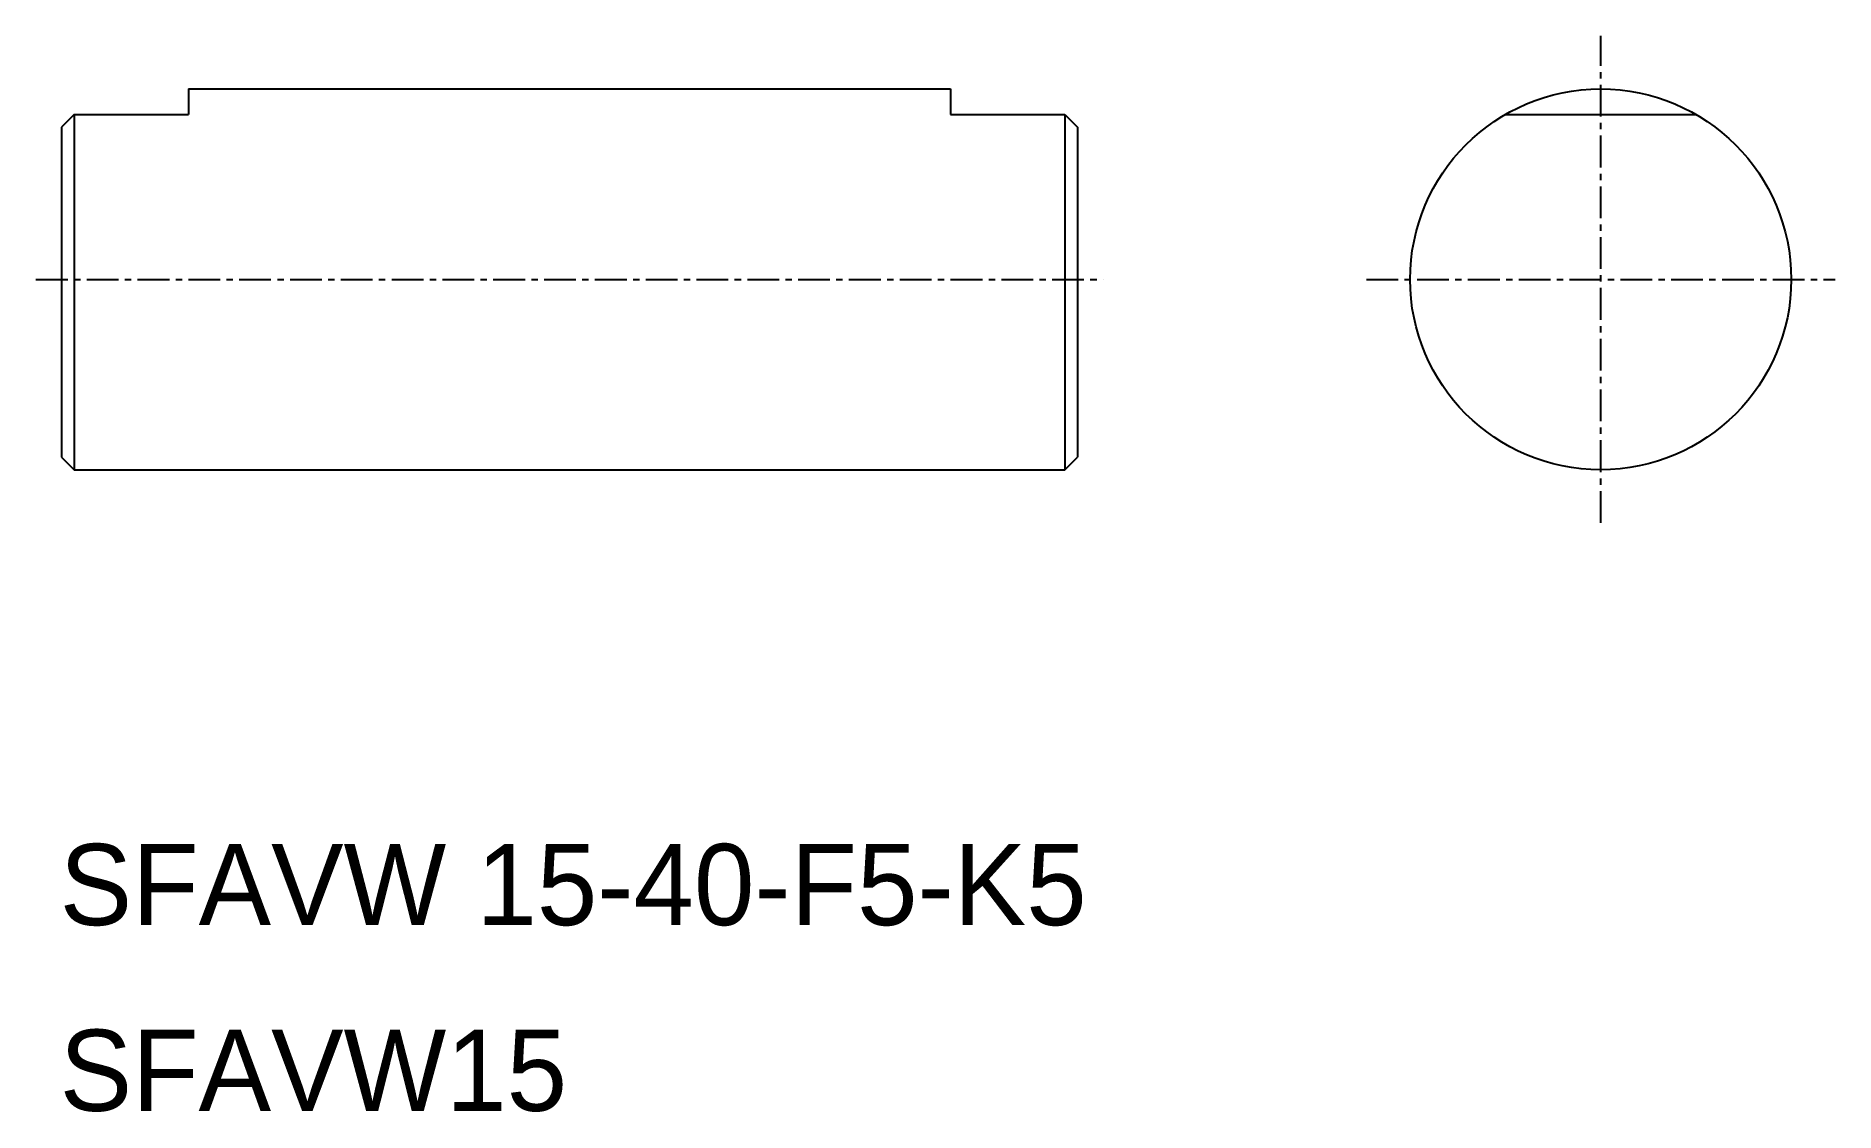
# Model space of a CAD drawing. Extents: x 112 to 182.8, y 101 to 143.4.
import ezdxf

# ---------------------------------------------------------------- set-up
doc = ezdxf.new("R2010")
doc.units = 0
doc.linetypes.add('CENTER', pattern=[2, 1.25, -0.25, 0.25, -0.25])
doc.layers.get('0').update_dxf_attribs({"linetype": 'CONTINUOUS'})
doc.layers.add('CENTER', color=1, linetype='CENTER')

msp = doc.modelspace()

# ---------------------------------------------------------------- linework, layer by layer
at = {"color": 7, "linetype": 'CONTINUOUS'}
for p, q in [((118.032, 141.314), (148.032, 141.314)), ((118.032, 141.314), (118.032, 140.314)), ((148.032, 141.314), (148.032, 140.314)), ((113.532, 140.314), (113.032, 139.814)), ((113.532, 140.314), (113.532, 126.314)), ((113.532, 140.314), (118.032, 140.314)), ((148.032, 140.314), (152.532, 140.314)), ((152.532, 140.314), (152.532, 126.314)), ((152.532, 140.314), (153.032, 139.814)), ((169.878, 140.314), (177.361, 140.314)), ((113.032, 139.814), (113.032, 126.814)), ((153.032, 139.814), (153.032, 126.814)), ((113.032, 126.814), (113.532, 126.314)), ((152.532, 126.314), (153.032, 126.814)), ((113.532, 126.314), (152.532, 126.314)), ((123.282, 126.314), (123.282, 126.314)), ((133.032, 126.314), (133.032, 126.314))]:
    msp.add_line(p, q, dxfattribs=at)
msp.add_circle((173.62, 133.814), 7.5, dxfattribs=at)
at = {"layer": 'CENTER', "color": 1, "linetype": 'CENTER'}
for p, q in [((173.62, 124.226), (173.62, 143.403)), ((112.032, 133.814), (154.032, 133.814)), ((164.396, 133.814), (182.844, 133.814))]:
    msp.add_line(p, q, dxfattribs=at)

# ---------------------------------------------------------------- texts
at = {"color": 7, "linetype": 'CONTINUOUS'}
for s, p in [('SFAVW 15-40-F5-K5', (112.963, 108.377)), ('SFAVW15', (112.963, 101.06))]:
    msp.add_text(s, height=3.2, dxfattribs=at).set_placement(p)

doc.saveas('drawing.dxf')
